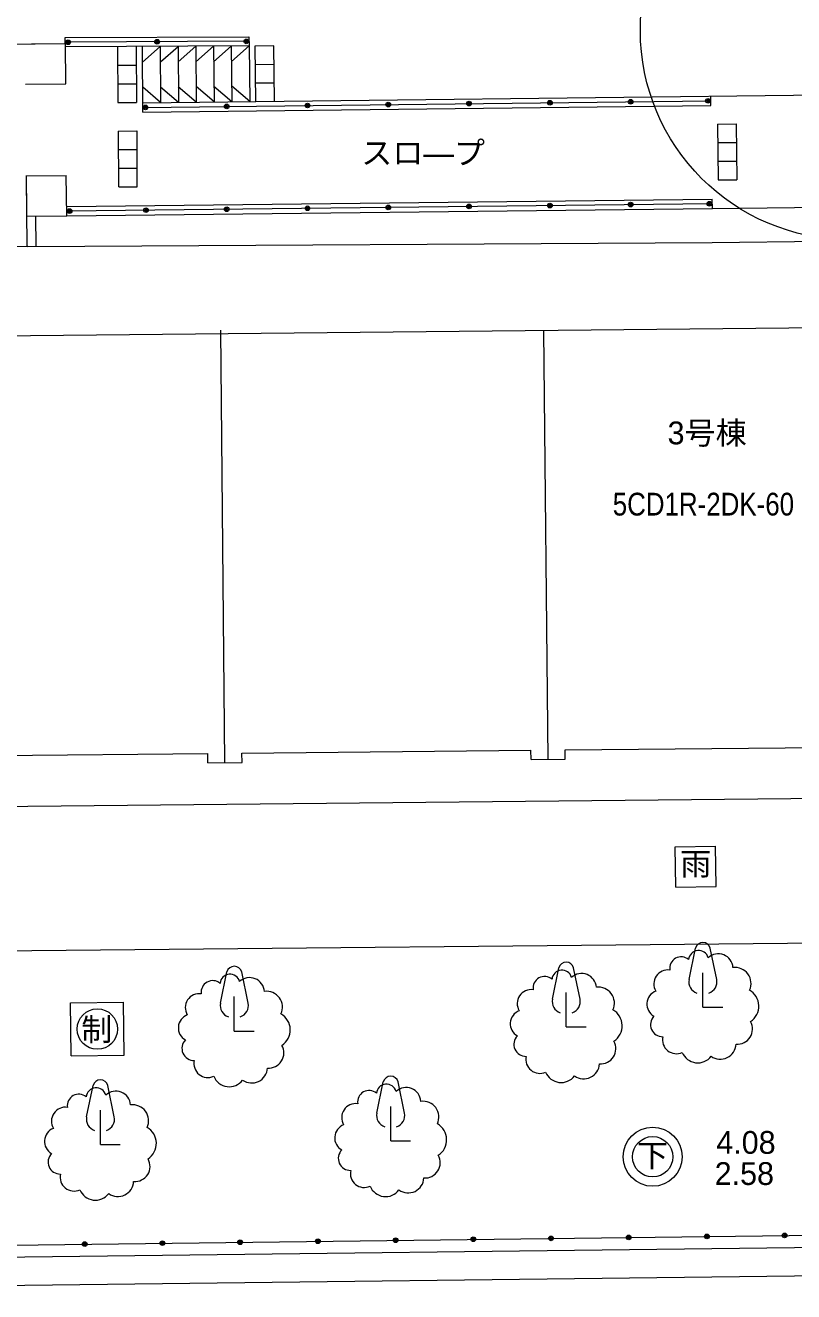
# Model space of a CAD drawing. Units: millimetres, scale not verified. Extents: x -97675 to 103927, y -47501 to 65812.
# Drawn here: x -32901 to -20537, y 15424 to 35804 of the extents above; entities that cross this region are included whole.
import ezdxf
from ezdxf.enums import TextEntityAlignment as Align

# ---------------------------------------------------------------- set-up
doc = ezdxf.new("R2010")
doc.units = ezdxf.units.MM
doc.header["$LTSCALE"] = 250
doc.layers.add('1-0_現況', color=2, linetype='Continuous', lineweight=9)
doc.layers.add('1-3_3', color=1, linetype='Continuous', lineweight=9)
doc.styles.add('ベクターフォント', font='')
doc.styles.get('ベクターフォント').set_extended_font_data('ベクターフォント')

msp = doc.modelspace()

# ---------------------------------------------------------------- linework, layer by layer
at = {"layer": '1-0_現況'}
for p, q in [((-37569.9, 35451.9), (-32257.7, 35512.8)), ((-29301.8, 35546.5), (-32258.7, 35531.7)), ((-29301.4, 35471.5), (-32258.3, 35456.7)), ((-32257.7, 35512.8), (-32253.3, 34862.8)), ((-32209.9, 35531.9), (-32214.9, 35531.9)), ((-32212.4, 35534.4), (-32212.4, 35529.4)), ((-31115.6, 35462.4), (-31111.1, 34562.4)), ((-31010.3, 34407.9), (-31015.6, 35462.9)), ((-31014.4, 35212.9), (-30729.9, 35464.3)), ((-30777.7, 35539.1), (-30782.7, 35539.1)), ((-30780.2, 35541.6), (-30780.2, 35536.6)), ((-30729.9, 35464.3), (-30724.4, 34561.3)), ((-30728.4, 35214.4), (-30444.2, 35465.8)), ((-30444.2, 35465.8), (-30437.7, 34564.6)), ((-30442.4, 35215.8), (-30158.5, 35467.2)), ((-30158.5, 35467.2), (-30151, 34567.9)), ((-30156.4, 35217.2), (-29872.8, 35468.6)), ((-29872.8, 35468.6), (-29864.4, 34571.3)), ((-29870.4, 35218.6), (-29587.1, 35470.1)), ((-29587.1, 35470.1), (-29577.7, 34574.6)), ((-29584.5, 35220.1), (-29301.4, 35471.5)), ((-29343.3, 35546.3), (-29348.3, 35546.3)), ((-29345.8, 35548.8), (-29345.8, 35543.8)), ((-29302.1, 35621.5), (-29301.4, 35471.5)), ((-29301.4, 35471.5), (-29291, 34577.9)), ((-29201.4, 35475.9), (-28901.4, 35479.3)), ((-29191, 34579.1), (-29201.4, 35472.7)), ((-28891, 34582.6), (-28901.4, 35476.2)), ((-31415.6, 35460.9), (-31411.1, 34560.9)), ((-31414.1, 35160.9), (-31114.1, 35162.4)), ((-29197.9, 35175.9), (-28898, 35179.4)), ((-32900.2, 34855.4), (-32250.3, 34862.9)), ((-31412.6, 34860.9), (-31112.6, 34862.4)), ((-29194.4, 34875.9), (-28894.5, 34879.4)), ((-30724.4, 34561.3), (-31012.3, 34808)), ((-31011.1, 34557.9), (-18515, 34703.2)), ((-30437.7, 34564.6), (-30725.9, 34811.3)), ((-30151, 34567.9), (-30439.5, 34814.6)), ((-29864.4, 34571.3), (-30153.1, 34817.9)), ((-29577.7, 34574.6), (-29866.7, 34821.3)), ((-29291, 34577.9), (-29580.3, 34824.6)), ((-21869.4, 34514.2), (-21871.1, 34664.2)), ((-31411.1, 34560.9), (-31111.1, 34562.4)), ((-31010.3, 34407.9), (-21869.4, 34514.2)), ((-31010.2, 34483), (-21870.3, 34589.2)), ((-30964.8, 34483.5), (-30969.8, 34483.5)), ((-30967.3, 34486), (-30967.3, 34481)), ((-29657.8, 34498.6), (-29662.8, 34498.6)), ((-29660.3, 34501.1), (-29660.3, 34496.1)), ((-28357.8, 34513.7), (-28362.8, 34513.7)), ((-28360.3, 34516.2), (-28360.3, 34511.2)), ((-27057.8, 34528.9), (-27062.8, 34528.9)), ((-27060.3, 34531.4), (-27060.3, 34526.4)), ((-25757.8, 34544), (-25762.8, 34544)), ((-25760.3, 34546.5), (-25760.3, 34541.5)), ((-24457.8, 34558.2), (-24462.8, 34558.2)), ((-24460.3, 34560.7), (-24460.3, 34555.7)), ((-23157.8, 34574.2), (-23162.8, 34574.2)), ((-23160.3, 34576.7), (-23160.3, 34571.7)), ((-21914.2, 34588.6), (-21919.2, 34588.6)), ((-21916.7, 34591.1), (-21916.7, 34586.1)), ((-31408.8, 34103.3), (-31404.3, 33203.3)), ((-31406.8, 34103.3), (-31111.8, 34106.7)), ((-31108.8, 34106.8), (-31104.3, 33206.8)), ((-21765.1, 34215.7), (-21465.1, 34220)), ((-21765.1, 34215.7), (-21752, 33315.7)), ((-21465.1, 34220), (-21452, 33320.1)), ((-21760.7, 33915.7), (-21460.7, 33920)), ((-31403.4, 33803.3), (-31108.3, 33806.8)), ((-31399.9, 33503.4), (-31104.8, 33506.8)), ((-21756.4, 33615.7), (-21456.4, 33620.1)), ((-32889, 33387), (-32877, 32243.8)), ((-32889, 33387), (-32882.1, 32732.1)), ((-32888.1, 33383.7), (-32241.6, 33389.6)), ((-32232.2, 32740), (-32241.6, 33389.6)), ((-21752, 33315.7), (-21452, 33320.1)), ((-31396.4, 33203.4), (-31101.4, 33206.8)), ((-21845.9, 32858.2), (4758.8, 33137)), ((-32233.9, 32890), (-21847.6, 33008.2)), ((-21846.7, 32933.2), (-32233, 32815)), ((-32232.2, 32740), (-21845.9, 32858.2)), ((-32186.7, 32815.5), (-32191.7, 32815.5)), ((-32189.2, 32818), (-32189.2, 32813)), ((-30957.2, 32829.5), (-30962.2, 32829.5)), ((-30959.7, 32832), (-30959.7, 32827)), ((-29657.9, 32844.2), (-29662.9, 32844.2)), ((-29660.4, 32846.7), (-29660.4, 32841.7)), ((-28357.9, 32859), (-28362.9, 32859)), ((-28360.4, 32861.5), (-28360.4, 32856.5)), ((-27057.9, 32873.8), (-27062.9, 32873.8)), ((-27060.4, 32876.3), (-27060.4, 32871.3)), ((-25757.9, 32888.6), (-25762.9, 32888.6)), ((-25760.4, 32891.1), (-25760.4, 32886.1)), ((-24457.9, 32903.4), (-24462.9, 32903.4)), ((-24460.4, 32905.9), (-24460.4, 32900.9)), ((-23157.9, 32918.2), (-23162.9, 32918.2)), ((-23160.4, 32920.7), (-23160.4, 32915.7)), ((-21891, 32932.6), (-21896, 32932.6)), ((-21893.5, 32935.1), (-21893.5, 32930.1)), ((-21845.9, 32858.2), (-21847.6, 33008.2)), ((-32882.1, 32732.1), (-32232.2, 32740)), ((-32727, 32245.4), (-32732.2, 32733.9)), ((-21850.2, 32310.4), (4764.7, 32573.5)), ((-32862.3, 32244), (-43418.6, 32139.6)), ((-32862.3, 32244), (-21850.2, 32310.4)), ((11908.3, 31249.2), (-50555.7, 30631.7)), ((-29688.5, 23937.9), (-29757.4, 30898.8)), ((-24488.8, 23989.3), (-24557, 30888.7)), ((-34614.8, 24039.2), (-29965, 24085.2)), ((-29963.5, 23935.2), (-29965, 24085.2)), ((-29415, 24090.6), (-24765.3, 24136.6)), ((-29413.6, 23940.6), (-29415, 24090.6)), ((-24763.8, 23986.6), (-24765.3, 24136.6)), ((-24215.3, 24142), (-19565.5, 24188)), ((-24213.8, 23992), (-24215.3, 24142)), ((-29963.5, 23935.2), (-29413.6, 23940.6)), ((-24763.8, 23986.6), (-24213.8, 23992)), ((-22443.4, 22584.8), (-21793.5, 22595.1)), ((-22433, 21934.9), (-22443.4, 22584.8)), ((-21783.1, 21945.2), (-21793.5, 22595.1)), ((-22433, 21934.9), (-21783.1, 21945.2)), ((13293.6, 21362.6), (-52370.5, 20713.5)), ((-22220.5, 20449.9), (-22117.1, 20953.4)), ((-21775.6, 20449.9), (-21879, 20953.4)), ((-24419.1, 20133.3), (-24315.7, 20636.7)), ((-23974.2, 20133.3), (-24077.6, 20636.7)), ((-29760.5, 20066.9), (-29657.1, 20570.3)), ((-29315.6, 20066.9), (-29419, 20570.3)), ((-21998.1, 20001.8), (-21998.1, 20555.9)), ((-24196.6, 19685.1), (-24196.6, 20239.3)), ((-32171.9, 20069.5), (-31321.9, 20080.3)), ((-32161.1, 19219.6), (-32171.9, 20069.5)), ((-31311.1, 19230.3), (-31321.9, 20080.3)), ((-29538.1, 19618.7), (-29538.1, 20172.9)), ((-21998.1, 20001.8), (-21679.6, 20001.8)), ((-29538.1, 19618.7), (-29219.6, 19618.7)), ((-24196.6, 19685.1), (-23878.2, 19685.1)), ((-32161.1, 19219.6), (-31311.1, 19230.3)), ((-27244.1, 18298), (-27140.6, 18801.5)), ((-26799.1, 18298), (-26902.6, 18801.5)), ((-31914.4, 18240), (-31811, 18743.4)), ((-31469.5, 18240), (-31572.9, 18743.4)), ((-31692, 17791.8), (-31692, 18345.9)), ((-27021.6, 17849.9), (-27021.6, 18404)), ((-31692, 17791.8), (-31373.5, 17791.8)), ((-27021.6, 17849.9), (-26703.1, 17849.9)), ((11420.3, 16527.6), (-50185.6, 15761.7)), ((-21930.8, 16313), (-21935.8, 16313)), ((-21933.3, 16315.5), (-21933.3, 16310.5)), ((-20680.2, 16328.5), (-20685.2, 16328.5)), ((-20680.2, 16328.5), (-20685.2, 16328.5)), ((-20682.7, 16331), (-20682.7, 16326)), ((-20682.7, 16331), (-20682.7, 16326)), ((-31943.1, 16188.5), (-31948.1, 16188.5)), ((-31945.6, 16191), (-31945.6, 16186)), ((-30692.4, 16204.1), (-30697.4, 16204.1)), ((-30694.9, 16206.6), (-30694.9, 16201.6)), ((-29441.7, 16219.6), (-29446.7, 16219.6)), ((-29444.2, 16222.1), (-29444.2, 16217.1)), ((-28191, 16235.2), (-28196, 16235.2)), ((-28193.5, 16237.7), (-28193.5, 16232.7)), ((-26940.4, 16250.7), (-26945.4, 16250.7)), ((-26942.9, 16253.2), (-26942.9, 16248.2)), ((-25689.7, 16266.3), (-25694.7, 16266.3)), ((-25692.2, 16268.8), (-25692.2, 16263.8)), ((-24439, 16281.8), (-24444, 16281.8)), ((-24441.5, 16284.3), (-24441.5, 16279.3)), ((-23188.3, 16297.4), (-23193.3, 16297.4)), ((-23190.8, 16299.9), (-23190.8, 16294.9)), ((-41194.7, 15423.5), (-9800, 15813.8))]:
    msp.add_line(p, q, dxfattribs=at)
for points in [[(-37546.5, 32675.3), (-37569.9, 35451.9), (-32257.7, 35512.8), (-32259, 35606.7), (-29302.1, 35621.5)], [(-48240.4, 15985.9), (11333.1, 16726.6), (13128, 18628), (12948.3, 32878.8)], [(-50487.5, 23732.3), (-50480.9, 23058), (11983.1, 23689.2)]]:
    msp.add_lwpolyline(points, dxfattribs=at)
for centre, radius in [((-32212.4, 35531.9), 37.5), ((-32212.4, 35531.9), 25.5), ((-32212.4, 35531.9), 13.5), ((-30780.2, 35539.1), 37.5), ((-30780.2, 35539.1), 25.5), ((-30780.2, 35539.1), 13.5), ((-29345.8, 35546.3), 37.5), ((-29345.8, 35546.3), 25.5), ((-29345.8, 35546.3), 13.5), ((-30967.3, 34483.5), 37.5), ((-30967.3, 34483.5), 25.5), ((-30967.3, 34483.5), 13.5), ((-29660.3, 34498.6), 37.5), ((-29660.3, 34498.6), 25.5), ((-29660.3, 34498.6), 13.5), ((-28360.3, 34513.7), 37.5), ((-28360.3, 34513.7), 25.5), ((-28360.3, 34513.7), 13.5), ((-27060.3, 34528.9), 37.5), ((-27060.3, 34528.9), 25.5), ((-27060.3, 34528.9), 13.5), ((-25760.3, 34544), 37.5), ((-25760.3, 34544), 25.5), ((-25760.3, 34544), 13.5), ((-24460.3, 34558.2), 37.5), ((-24460.3, 34558.2), 25.5), ((-24460.3, 34558.2), 13.5), ((-23160.3, 34574.2), 37.5), ((-23160.3, 34574.2), 25.5), ((-23160.3, 34574.2), 13.5), ((-21916.7, 34588.6), 37.5), ((-21916.7, 34588.6), 25.5), ((-21916.7, 34588.6), 13.5), ((-32189.2, 32815.5), 37.5), ((-32189.2, 32815.5), 25.5), ((-32189.2, 32815.5), 13.5), ((-30959.7, 32829.5), 37.5), ((-30959.7, 32829.5), 25.5), ((-30959.7, 32829.5), 13.5), ((-29660.4, 32844.2), 37.5), ((-29660.4, 32844.2), 25.5), ((-29660.4, 32844.2), 13.5), ((-28360.4, 32859), 37.5), ((-28360.4, 32859), 25.5), ((-28360.4, 32859), 13.5), ((-27060.4, 32873.8), 37.5), ((-27060.4, 32873.8), 25.5), ((-27060.4, 32873.8), 13.5), ((-25760.4, 32888.6), 37.5), ((-25760.4, 32888.6), 25.5), ((-25760.4, 32888.6), 13.5), ((-24460.4, 32903.4), 37.5), ((-24460.4, 32903.4), 25.5), ((-24460.4, 32903.4), 13.5), ((-23160.4, 32918.2), 37.5), ((-23160.4, 32918.2), 25.5), ((-23160.4, 32918.2), 13.5), ((-21893.5, 32932.6), 37.5), ((-21893.5, 32932.6), 25.5), ((-21893.5, 32932.6), 13.5), ((-31741.5, 19649.9), 325), ((-22806.1, 17594.6), 475), ((-22806.1, 17594.6), 325), ((-24441.5, 16281.8), 37.5), ((-24441.5, 16281.8), 25.5), ((-23190.8, 16297.4), 37.5), ((-23190.8, 16297.4), 25.5), ((-23190.8, 16297.4), 13.5), ((-21933.3, 16313), 37.5), ((-21933.3, 16313), 25.5), ((-21933.3, 16313), 13.5), ((-20682.7, 16328.5), 37.5), ((-20682.7, 16328.5), 37.5), ((-20682.7, 16328.5), 25.5), ((-20682.7, 16328.5), 25.5), ((-20682.7, 16328.5), 13.5), ((-20682.7, 16328.5), 13.5), ((-31945.6, 16188.5), 37.5), ((-31945.6, 16188.5), 25.5), ((-31945.6, 16188.5), 13.5), ((-30694.9, 16204.1), 37.5), ((-30694.9, 16204.1), 25.5), ((-30694.9, 16204.1), 13.5), ((-29444.2, 16219.6), 37.5), ((-29444.2, 16219.6), 25.5), ((-29444.2, 16219.6), 13.5), ((-28193.5, 16235.2), 37.5), ((-28193.5, 16235.2), 25.5), ((-28193.5, 16235.2), 13.5), ((-26942.9, 16250.7), 37.5), ((-26942.9, 16250.7), 25.5), ((-26942.9, 16250.7), 13.5), ((-25692.2, 16266.3), 37.5), ((-25692.2, 16266.3), 25.5), ((-25692.2, 16266.3), 13.5), ((-24441.5, 16281.8), 13.5)]:
    msp.add_circle(centre, radius, dxfattribs=at)
for centre, radius, start, end in [((-21998.1, 20919.2), 123.8, 16.01544, 163.98456), ((-22346.9, 20628.1), 184.4, 49.49382, 188.73859), ((-22067.1, 20755), 160.6, 15.21993, 175.25279), ((-21750.4, 20623.8), 237.1, 3.57292, 133.00559), ((-29538.1, 20536.2), 123.8, 16.01544, 163.98456), ((-24265.7, 20438.3), 160.6, 15.21993, 175.25279), ((-24196.6, 20602.6), 123.8, 16.01544, 163.98456), ((-22561.7, 20377.1), 225.4, 81.69439, 210.99249), ((-21478.9, 20384.9), 256, 335.02818, 97.82313), ((-29886.9, 20245), 184.4, 49.49382, 188.73859), ((-29607.1, 20371.9), 160.6, 15.21993, 175.25279), ((-29290.4, 20240.7), 237.1, 3.57292, 133.00559), ((-24545.5, 20311.4), 184.4, 49.49382, 188.73859), ((-23949, 20307.1), 237.1, 3.57292, 133.00559), ((-22032.3, 20411.3), 192.2, 168.38851, 251.26151), ((-21963.8, 20411.3), 192.2, 288.73849, 11.61149), ((-30101.7, 19994), 225.4, 81.69439, 210.99249), ((-29018.9, 20001.8), 256, 335.02818, 97.82313), ((-24760.3, 20060.4), 225.4, 81.69439, 210.99249), ((-23677.5, 20068.2), 256, 335.02818, 97.82313), ((-22676.1, 20052.1), 223.2, 110.65709, 240.8492), ((-21395, 20019.4), 297, 303.26786, 60.07568), ((-29572.3, 20028.2), 192.2, 168.38851, 251.26151), ((-29503.8, 20028.2), 192.2, 288.73849, 11.61149), ((-24230.9, 20094.6), 192.2, 168.38851, 251.26151), ((-24162.4, 20094.6), 192.2, 288.73849, 11.61149), ((-30216.1, 19669.1), 223.2, 110.65709, 240.8492), ((-28935, 19636.3), 297, 303.26786, 60.07568), ((-24874.7, 19735.5), 223.2, 110.65709, 240.8492), ((-23593.6, 19702.7), 297, 303.26786, 60.07568), ((-22646.9, 19720.9), 194, 135.36408, 271.45434), ((-21445, 19650.4), 244.8, 265.5933, 29.54039), ((-30186.9, 19337.8), 194, 135.36408, 271.45434), ((-28985, 19267.3), 244.8, 265.5933, 29.54039), ((-24845.5, 19404.2), 194, 135.36408, 271.45434), ((-23643.6, 19333.7), 244.8, 265.5933, 29.54039), ((-22424, 19476.4), 223.7, 166.93808, 294.99175), ((-21716.5, 19418), 253, 234.12746, 357.35837), ((-24622.6, 19159.8), 223.7, 166.93808, 294.99175), ((-22080, 19374.5), 269.1, 202.00276, 323.11063), ((-29964, 19093.4), 223.7, 166.93808, 294.99175), ((-29256.6, 19034.9), 253, 234.12746, 357.35837), ((-24278.6, 19057.8), 269.1, 202.00276, 323.11063), ((-23915.1, 19101.3), 253, 234.12746, 357.35837), ((-31692, 18709.2), 123.8, 16.01544, 163.98456), ((-29620, 18991.4), 269.1, 202.00276, 323.11063), ((-27090.6, 18603.1), 160.6, 15.21993, 175.25279), ((-27021.6, 18767.3), 123.8, 16.01544, 163.98456), ((-32040.8, 18418.1), 184.4, 49.49382, 188.73859), ((-31761, 18545), 160.6, 15.21993, 175.25279), ((-31444.3, 18413.8), 237.1, 3.57292, 133.00559), ((-27370.4, 18476.2), 184.4, 49.49382, 188.73859), ((-26774, 18471.8), 237.1, 3.57292, 133.00559), ((-32255.6, 18167.1), 225.4, 81.69439, 210.99249), ((-31172.8, 18174.9), 256, 335.02818, 97.82313), ((-27585.2, 18225.1), 225.4, 81.69439, 210.99249), ((-26502.5, 18233), 256, 335.02818, 97.82313), ((-31726.2, 18201.3), 192.2, 168.38851, 251.26151), ((-31657.7, 18201.3), 192.2, 288.73849, 11.61149), ((-27055.8, 18259.3), 192.2, 168.38851, 251.26151), ((-26987.4, 18259.3), 192.2, 288.73849, 11.61149), ((-32370, 17842.2), 223.2, 110.65709, 240.8492), ((-31088.9, 17809.4), 297, 303.26786, 60.07568), ((-27699.7, 17900.2), 223.2, 110.65709, 240.8492), ((-26418.5, 17867.5), 297, 303.26786, 60.07568), ((-32340.8, 17510.9), 194, 135.36408, 271.45434), ((-31138.9, 17440.4), 244.8, 265.5933, 29.54039), ((-27670.4, 17569), 194, 135.36408, 271.45434), ((-26468.6, 17498.4), 244.8, 265.5933, 29.54039), ((-27447.6, 17324.5), 223.7, 166.93808, 294.99175), ((-32117.9, 17266.5), 223.7, 166.93808, 294.99175), ((-31410.5, 17208), 253, 234.12746, 357.35837), ((-27103.6, 17222.6), 269.1, 202.00276, 323.11063), ((-26740.1, 17266.1), 253, 234.12746, 357.35837), ((-31773.9, 17164.5), 269.1, 202.00276, 323.11063)]:
    msp.add_arc(centre, radius, start, end, dxfattribs=at)
at = {"layer": '1-3_3'}
msp.add_circle((-19636.7, 35721.7), 3367.4, dxfattribs=at)

# ---------------------------------------------------------------- texts
at = {"layer": '1-0_現況', "color": 4, "style": 'ベクターフォント'}
for s, p in [('スロ―プ', (-27495.5, 33459)), ('3号棟', (-22566, 28950.7)), ('雨', (-22363.3, 22015)), ('制', (-32000.9, 19350.9)), ('4.08', (-21781.7, 17532.3)), ('下', (-23057.3, 17322.5)), ('2.58', (-21808, 17031.1))]:
    msp.add_text(s, height=366.6, dxfattribs=at).set_placement(p, align=Align.BOTTOM_LEFT)
at = {"layer": '1-0_現況', "color": 4, "style": 'ベクターフォント', "width": 0.85}
msp.add_text('5CD1R-2DK-60', height=366.6, dxfattribs=at).set_placement((-23448.5, 27804.7), align=Align.BOTTOM_LEFT)

doc.saveas('drawing.dxf')
